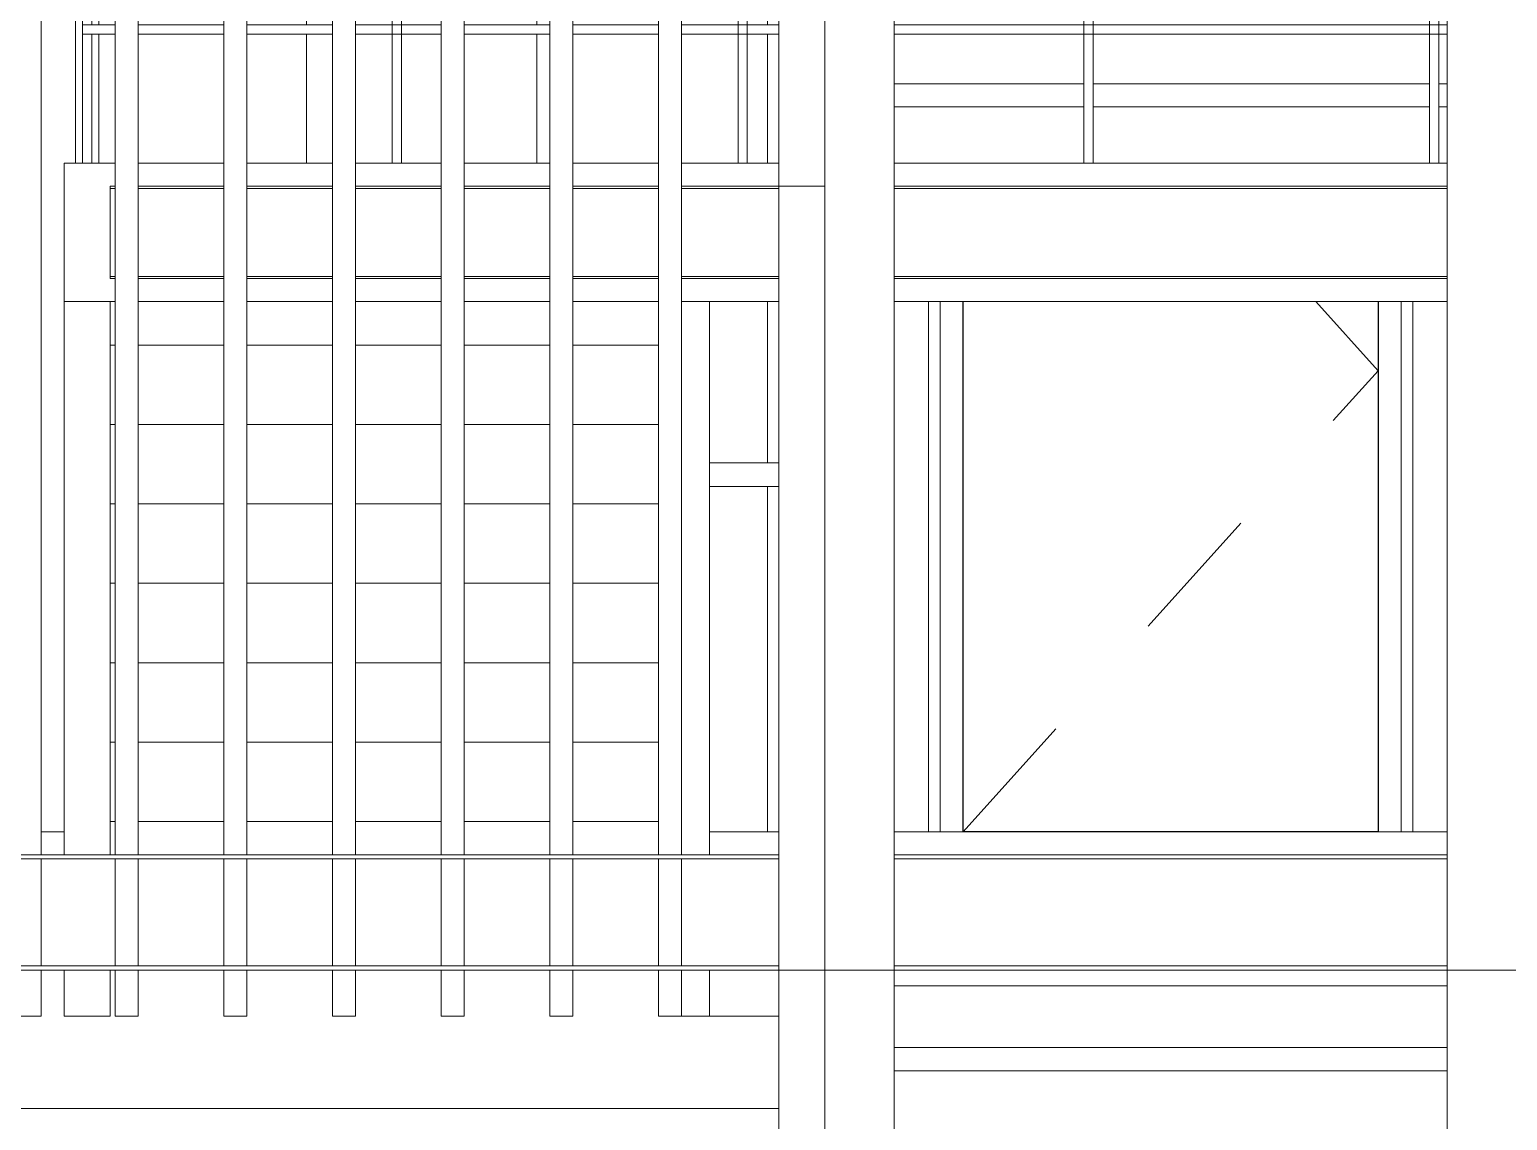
# Model space of a CAD drawing. Extents: x 692141 to 693595, y 1492301 to 1494225.
# Drawn here: x 692328.933 to 692332.138, y 1492379.987 to 1492382.353 of the extents above; entities that cross this region are included whole.
import ezdxf

# ---------------------------------------------------------------- set-up
doc = ezdxf.new("R2010")
doc.units = 0
doc.header["$MEASUREMENT"] = 0
for name, pattern in [('Centre', [7937.5, 1587.5, -1190.625, 3968.75, -1190.625]), ('Dash 0_6 mm_6_', [600, 300, -300]), ('Grid Line', [5556.25, 3175, -793.75, 793.75, -793.75]), ('Hidden_2_', [3571.875, 2381.25, -1190.625])]:
    doc.linetypes.add(name, pattern=pattern)
for name, color, linetype, lineweight in [('A-COLS', 52, 'Continuous', 5), ('A-DOOR-FRAM', 31, 'Continuous', 5), ('A-FLOR', 192, 'Continuous', 5), ('A-FLOR-HRAL', 11, 'Continuous', 5), ('A-FLOR-LEVL', 8, 'Grid Line', 5), ('A-GLAZ-CWMG', 51, 'Continuous', 5), ('A-WALL-PATT', 111, 'Continuous', 5), ('S-BEAM', 12, 'Continuous', 5), ('S-STRS', 31, 'Continuous', 5)]:
    doc.layers.add(name, color=color, linetype=linetype, lineweight=lineweight)
doc.layers.add('A-DOOR', color=2, linetype='Continuous')

# ---------------------------------------------------------------- blocks, each defined once
blk = doc.blocks.new('Rectangular Mullion - 50 x 100mm-113344-500_ELEVATION 4')
at = {"layer": 'A-GLAZ-CWMG', "color": 7}
for p, q in [((71199.63631146731, 5750.000000001166), (71199.63631146731, 11900)), ((71199.63631146731, 5509.000000001183), (71199.63631146731, 5741.000000001177)), ((71199.63631146731, 5400.000000000934), (71199.63631146731, 5500.000000001193)), ((71199.63631146731, 5400.000000000934), (71149.63631146731, 5400.000000000934))]:
    blk.add_line(p, q, dxfattribs=at)
blk = doc.blocks.new('Rectangular Mullion - 50 x 100mm-113340-500_ELEVATION 4')
at = {"layer": 'A-GLAZ-CWMG', "color": 7}
for p, q in [((71360.35059739932, 11900), (71360.35059739932, 5750.000000001166)), ((71410.35059739932, 5750.000000001166), (71410.35059739932, 11900)), ((71360.35059739932, 5741.000000001177), (71360.35059739932, 5509.000000001183)), ((71410.35059739932, 5509.000000001183), (71410.35059739932, 5741.000000001177)), ((71360.35059739932, 5500.000000001193), (71360.35059739932, 5400.000000000934)), ((71410.35059739932, 5400.000000000934), (71410.35059739932, 5500.000000001193)), ((71410.35059739932, 5400.000000000934), (71360.35059739932, 5400.000000000934))]:
    blk.add_line(p, q, dxfattribs=at)
blk = doc.blocks.new('Railing - 20mm-41666-500_ELEVATION 4')
at = {"layer": 'A-FLOR-HRAL', "color": 7}
for p, q in [((74211.27810253554, 8099.200000000467), (74211.27810253554, 7250.000000000467)), ((74211.27810253554, 8099.200000000467), (74231.27810253554, 8099.200000000467)), ((74231.27810253554, 7250.000000000467), (74231.27810253554, 8099.200000000467)), ((74231.27810253554, 7250.000000000467), (74211.27810253554, 7250.000000000467))]:
    blk.add_line(p, q, dxfattribs=at)
blk = doc.blocks.new('Railing - 20mm-V101-500_ELEVATION 4')
at = {"layer": 'A-FLOR-HRAL', "color": 7}
for p, q in [((71289.63631149076, 8099.200000000467), (71309.63631149074, 8099.200000000467)), ((71289.63631149076, 7250.000000000467), (71289.63631149076, 8099.200000000467)), ((71309.63631149074, 7850.00000000047), (71309.63631149074, 8099.200000000467)), ((71309.63631149074, 7550.000000000489), (71309.63631149074, 7830.000000000459)), ((71309.63631149074, 7250.000000000467), (71309.63631149074, 7530.00000000048)), ((71309.63631149074, 7250.000000000467), (71289.63631149076, 7250.000000000467))]:
    blk.add_line(p, q, dxfattribs=at)
blk = doc.blocks.new('Railing - 20mm-46506-500_ELEVATION 4')
at = {"layer": 'A-FLOR-HRAL', "color": 7}
for p, q in [((71289.63631149076, 7250.000000000481), (71289.63631149076, 8056.24669203525)), ((71309.63631149076, 7850.000000000477), (71309.63631149076, 8056.24669203525)), ((71309.63631149076, 7550.000000000501), (71309.63631149076, 7830.000000000468)), ((71309.63631149076, 7250.000000000481), (71309.63631149076, 7530.000000000491))]:
    blk.add_line(p, q, dxfattribs=at)
blk = doc.blocks.new('Railing - 20mm-V102-500_ELEVATION 4')
at = {"layer": 'A-FLOR-HRAL', "color": 7}
for p, q in [((71289.63631149077, 7250.000000000448), (71289.63631149077, 7672.660833449508)), ((71309.63631149077, 7550.000000000467), (71309.63631149077, 7672.660833449508)), ((71309.63631149077, 7250.000000000448), (71309.63631149077, 7530.000000000457))]:
    blk.add_line(p, q, dxfattribs=at)
blk = doc.blocks.new('Railing - 20mm-V103-500_ELEVATION 4')
at = {"layer": 'A-FLOR-HRAL', "color": 7}
for p, q in [((71289.63631149077, 7250.000000000457), (71289.63631149077, 7289.074974863765)), ((71309.63631149077, 7250.000000000457), (71309.63631149077, 7289.074974863765))]:
    blk.add_line(p, q, dxfattribs=at)
blk = doc.blocks.new('Railing - Railing-38058-500_ELEVATION 4')
at = {"layer": 'A-FLOR-HRAL', "color": 7}
for p, q in [((71309.63631149076, 7850.000000000467), (71289.63631149076, 7850.000000000467)), ((71289.63631149076, 7830.000000000468), (71289.63631149076, 7850.000000000467)), ((71360.35059739927, 7850.000000000467), (71289.63631149076, 7850.000000000467)), ((71289.63631149076, 7845.014075446709), (71289.63631149076, 7826.401653642683)), ((71289.63631149076, 7845.01407544672), (71289.63631149076, 7830.000000000468)), ((71289.63631149074, 7830.000000000468), (71309.63631149074, 7830.000000000468)), ((71360.35059739927, 7830.000000000468), (71289.63631149076, 7830.000000000468)), ((71289.63631149076, 7826.401653642683), (71289.63631149077, 7250.000000000478)), ((71309.63631149076, 7826.401653642683), (71309.63631149076, 7550.000000000498)), ((71596.06488302648, 7850.000000000467), (71410.35059739927, 7850.000000000467)), ((71596.06488302648, 7830.000000000468), (71410.35059739927, 7830.000000000468)), ((71831.77916865371, 7850.000000000467), (71646.0648830265, 7850.000000000467)), ((71831.77916865371, 7830.000000000468), (71646.0648830265, 7830.000000000468)), ((72067.49345428088, 7850.000000000467), (71881.77916865371, 7850.000000000467)), ((72067.49345428088, 7830.000000000468), (71881.77916865371, 7830.000000000468)), ((72303.2077399081, 7850.000000000467), (72117.49345428088, 7850.000000000467)), ((72303.2077399081, 7830.000000000468), (72117.49345428088, 7830.000000000468)), ((72538.9220255353, 7850.000000000467), (72353.2077399081, 7850.000000000467)), ((72538.9220255353, 7830.000000000468), (72353.2077399081, 7830.000000000468)), ((72799.63631146729, 7850.000000000467), (72588.9220255353, 7850.000000000467)), ((72799.63631146729, 7830.000000000468), (72588.9220255353, 7830.000000000468)), ((74249.6363114907, 7850.000000000467), (73049.63631149069, 7850.000000000467)), ((74249.6363114907, 7830.000000000468), (73049.63631149069, 7830.000000000468)), ((71289.63631149076, 7550.000000000465), (71289.63631149076, 7526.401653642692)), ((71309.63631149076, 7550.000000000467), (71289.63631149076, 7550.000000000467)), ((71289.63631149076, 7550.000000000467), (71289.63631149076, 7530.000000000468)), ((71289.63631149076, 7530.000000000468), (71289.63631149076, 7550.000000000467)), ((71360.35059739927, 7550.000000000467), (71289.63631149076, 7550.000000000467)), ((71596.06488302648, 7550.000000000467), (71410.35059739927, 7550.000000000467)), ((71831.77916865371, 7550.000000000467), (71646.0648830265, 7550.000000000467)), ((72067.49345428088, 7550.000000000467), (71881.77916865371, 7550.000000000467)), ((72303.2077399081, 7550.000000000467), (72117.49345428088, 7550.000000000467)), ((72538.9220255353, 7550.000000000467), (72353.2077399081, 7550.000000000467)), ((72799.63631146729, 7550.000000000467), (72588.9220255353, 7550.000000000467)), ((74249.6363114907, 7550.000000000467), (73049.63631149069, 7550.000000000467)), ((71289.63631149074, 7530.000000000468), (71309.63631149074, 7530.000000000468)), ((71360.35059739927, 7530.000000000468), (71289.63631149076, 7530.000000000468)), ((71289.63631149076, 7526.401653642692), (71289.63631149076, 7250.000000000466)), ((71309.63631149076, 7530.000000000487), (71309.63631149077, 7250.000000000478)), ((71309.63631149076, 7526.401653642692), (71309.63631149076, 7250.000000000466)), ((71596.06488302648, 7530.000000000468), (71410.35059739927, 7530.000000000468)), ((71831.77916865371, 7530.000000000468), (71646.0648830265, 7530.000000000468)), ((72067.49345428088, 7530.000000000468), (71881.77916865371, 7530.000000000468)), ((72303.2077399081, 7530.000000000468), (72117.49345428088, 7530.000000000468)), ((72538.9220255353, 7530.000000000468), (72353.2077399081, 7530.000000000468)), ((72799.63631146729, 7530.000000000468), (72588.9220255353, 7530.000000000468)), ((74249.6363114907, 7530.000000000468), (73049.63631149069, 7530.000000000468))]:
    blk.add_line(p, q, dxfattribs=at)
for name, p in [('Railing - 20mm-V101-500_ELEVATION 4', (0, 0)), ('Railing - 20mm-V101-500_ELEVATION 4', (0, 0)), ('Railing - 20mm-41666-500_ELEVATION 4', (-2250.000000000008, 0)), ('Railing - 20mm-41666-500_ELEVATION 4', (-1500.000000000005, 0)), ('Railing - 20mm-41666-500_ELEVATION 4', (-750.0000000000027, 0)), ('Railing - 20mm-41666-500_ELEVATION 4', (0, 0)), ('Railing - 20mm-46506-500_ELEVATION 4', (0, 0)), ('Railing - 20mm-V102-500_ELEVATION 4', (0, 0)), ('Railing - 20mm-V103-500_ELEVATION 4', (0, 0))]:
    blk.add_blockref(name, p)
blk = doc.blocks.new('Top Rail Type - Top Rail_Internal_-41596-500_ELEVATION 4')
at = {"layer": 'A-FLOR-HRAL', "color": 7}
for p, q in [((71274.23631149076, 8150.000000000465), (71325.03631149075, 8150.000000000465)), ((71274.23631149075, 8099.200000000465), (71274.23631149075, 8150.000000000465)), ((71274.23631149075, 8150.000000000466), (71360.35059739929, 8150.000000000466)), ((71410.3505973993, 8150.000000000466), (71596.06488302651, 8150.000000000466)), ((71646.06488302651, 8150.000000000466), (71831.77916865372, 8150.000000000466)), ((71881.77916865372, 8150.000000000466), (72067.49345428089, 8150.000000000466)), ((72117.4934542809, 8150.000000000466), (72303.20773990812, 8150.000000000466)), ((72353.20773990812, 8150.000000000466), (72538.92202553531, 8150.000000000466)), ((72588.92202553531, 8150.000000000466), (72799.6363114673, 8150.000000000466)), ((73049.63631149071, 8150.000000000466), (74249.6363114907, 8150.000000000466)), ((71325.03631149077, 8099.200000000462), (71274.23631149076, 8099.200000000462)), ((71274.23631149076, 8099.200000000461), (71274.23631149076, 7250.000000000468)), ((71360.35059739929, 8099.200000000465), (71274.23631149075, 8099.200000000465)), ((71325.03631149077, 8099.200000000461), (71325.03631149077, 7850.000000000466)), ((71596.06488302651, 8099.200000000465), (71410.3505973993, 8099.200000000465)), ((71831.77916865372, 8099.200000000465), (71646.06488302651, 8099.200000000465)), ((72067.49345428089, 8099.200000000465), (71881.77916865372, 8099.200000000465)), ((72303.20773990812, 8099.200000000465), (72117.4934542809, 8099.200000000465)), ((72538.92202553531, 8099.200000000465), (72353.20773990812, 8099.200000000465)), ((72799.63631146729, 8099.200000000465), (72588.92202553531, 8099.200000000465)), ((74249.6363114907, 8099.200000000465), (73049.63631149071, 8099.200000000465)), ((71325.03631149077, 7830.000000000456), (71325.03631149077, 7550.000000000488)), ((71325.03631149077, 7530.000000000478), (71325.03631149077, 7250.000000000468))]:
    blk.add_line(p, q, dxfattribs=at)
blk = doc.blocks.new('Top Rail Type - Top Rail_Internal_-46840-500_ELEVATION 4')
at = {"layer": 'A-FLOR-HRAL', "color": 7}
for p, q in [((72649.63631149077, 6600.00000000094), (72799.63631146729, 6600.00000000094)), ((72649.63631149077, 6549.200000000937), (72799.63631146729, 6549.200000000937))]:
    blk.add_line(p, q, dxfattribs=at)
blk = doc.blocks.new('M_Rectangular Column - 150 x 150mm-114723-500_ELEVATION 4')
at = {"layer": 'A-COLS', "color": 7}
for p, q in [((74249.63631149074, 175.0000000000014), (74249.63631149074, 11800)), ((74399.63631149073, 11800), (74399.63631149073, 175.0000000000014))]:
    blk.add_line(p, q, dxfattribs=at)
blk = doc.blocks.new('Rectangular and Square Hollow Sections - TUBR200x100x4_5-113658-500_ELEVATION 4')
at = {"layer": 'S-BEAM', "color": 7}
for p, q in [((71349.63631149076, 7000.000000000928), (71349.63631149076, 7200.000000000928)), ((71349.63631149076, 7200.000000000928), (71360.3505973993, 7200.000000000928)), ((71410.35059739932, 7200.000000000928), (71596.06488302653, 7200.000000000928)), ((71646.06488302653, 7200.000000000928), (71831.77916865374, 7200.000000000928)), ((71881.77916865374, 7200.000000000928), (72067.4934542809, 7200.000000000928)), ((72117.49345428092, 7200.000000000928), (72303.20773990812, 7200.000000000928)), ((72353.20773990813, 7200.000000000928), (72538.92202553531, 7200.000000000928)), ((72588.92202553533, 7200.000000000928), (72899.63631149071, 7200.000000000928)), ((71349.63631149076, 7000.000000000928), (71360.3505973993, 7000.000000000928)), ((71410.35059739932, 7000.000000000928), (71596.06488302653, 7000.000000000928)), ((71646.06488302653, 7000.000000000928), (71831.77916865374, 7000.000000000928)), ((71881.77916865374, 7000.000000000928), (72067.4934542809, 7000.000000000928)), ((72117.49345428092, 7000.000000000928), (72303.20773990812, 7000.000000000928)), ((72353.20773990813, 7000.000000000928), (72538.92202553531, 7000.000000000928)), ((72588.92202553533, 7000.000000000928), (72799.6363114673, 7000.000000000928))]:
    blk.add_line(p, q, dxfattribs=at)
at = {"layer": 'S-BEAM', "color": 7, "linetype": 'Hidden_2_'}
for p, q in [((71360.3505973993, 7195.50000000093), (71349.63631149076, 7195.50000000093)), ((71596.06488302653, 7195.50000000093), (71410.35059739932, 7195.50000000093)), ((71831.77916865374, 7195.50000000093), (71646.06488302653, 7195.50000000093)), ((72067.4934542809, 7195.50000000093), (71881.77916865374, 7195.50000000093)), ((72303.20773990812, 7195.50000000093), (72117.49345428092, 7195.50000000093)), ((72538.92202553531, 7195.50000000093), (72353.20773990813, 7195.50000000093)), ((72799.6363114673, 7195.50000000093), (72588.92202553533, 7195.50000000093)), ((71360.3505973993, 7004.50000000093), (71349.63631149076, 7004.50000000093)), ((71596.06488302653, 7004.50000000093), (71410.35059739932, 7004.50000000093)), ((71831.77916865374, 7004.50000000093), (71646.06488302653, 7004.50000000093)), ((72067.4934542809, 7004.50000000093), (71881.77916865374, 7004.50000000093)), ((72303.20773990812, 7004.50000000093), (72117.49345428092, 7004.50000000093)), ((72538.92202553531, 7004.50000000093), (72353.20773990813, 7004.50000000093)), ((72799.6363114673, 7004.50000000093), (72588.92202553533, 7004.50000000093))]:
    blk.add_line(p, q, dxfattribs=at)
blk = doc.blocks.new('Rectangular and Square Hollow Sections - TUBR200x100x4_5-114166-500_ELEVATION 4')
at = {"layer": 'S-BEAM', "color": 7}
for p, q in [((73049.63631149073, 7200.000000000928), (74249.63631149076, 7200.000000000928)), ((74249.63631149076, 7200.000000000928), (74249.63631149076, 7000.000000000928)), ((73049.63631149073, 7000.000000000928), (74249.63631149076, 7000.000000000928))]:
    blk.add_line(p, q, dxfattribs=at)
at = {"layer": 'S-BEAM', "color": 7, "linetype": 'Hidden_2_'}
for p, q in [((73049.63631149073, 7195.50000000093), (74249.63631149076, 7195.50000000093)), ((73049.63631149073, 7004.50000000093), (74249.63631149076, 7004.50000000093))]:
    blk.add_line(p, q, dxfattribs=at)
blk = doc.blocks.new('Rectangular Mullion - 50 x 100mm-123456-500_ELEVATION 4')
at = {"layer": 'A-GLAZ-CWMG', "color": 7}
for p, q in [((72799.6363114673, 2400.00000000138), (72799.6363114673, 5650.000000000933)), ((72899.63631146729, 5650.000000000933), (72899.63631146729, 2400.00000000138)), ((72899.63631146729, 2400.00000000138), (72799.6363114673, 2400.00000000138))]:
    blk.add_line(p, q, dxfattribs=at)
blk = doc.blocks.new('Rectangular Mullion - 50 x 100mm-124837-500_ELEVATION 4')
at = {"layer": 'A-GLAZ-CWMG', "color": 7}
for p, q in [((72799.6363114673, 7200.000000001431), (72799.6363114673, 8500)), ((72899.63631146729, 8500), (72899.63631146729, 7200.000000001431))]:
    blk.add_line(p, q, dxfattribs=at)
blk = doc.blocks.new('Rectangular Mullion - 50 x 100mm-124842-500_ELEVATION 4')
at = {"layer": 'A-GLAZ-CWMG', "color": 7}
for p, q in [((72799.6363114673, 5650.000000000933), (72799.6363114673, 7200.000000001431)), ((72899.63631146729, 7200.000000001431), (72899.63631146729, 5650.000000000933))]:
    blk.add_line(p, q, dxfattribs=at)
blk = doc.blocks.new('HAVI-DC_R19_AR_110_RISER_rvt-2-500_ELEVATION 4')
at = {"layer": 'S-STRS', "color": 7}
for p, q in [((73049.63631149077, 7250.000000000467), (73049.63631149077, 7530.000000000489)), ((73049.63631149077, 7372.222222222638), (73049.63631149077, 7530.000000000471)), ((74249.63631149077, 7530.000000000489), (74249.63631149077, 7250.000000000467)), ((74249.63631149079, 7530.000000000471), (74249.63631149079, 7372.222222222638)), ((73049.63631149077, 7422.222222222638), (73461.2781025355, 7422.222222222638)), ((73049.63631149077, 7372.222222222639), (73049.63631149077, 7422.222222222638)), ((73481.27810253552, 7422.222222222638), (74211.27810253548, 7422.222222222638)), ((74231.27810253548, 7422.222222222638), (74249.63631149077, 7422.222222222638)), ((74249.63631149077, 7372.222222222639), (74249.63631149077, 7422.222222222638)), ((73049.63631149077, 7250.000000000465), (73049.63631149077, 7372.222222222639)), ((73461.2781025355, 7372.222222222639), (73049.63631149077, 7372.222222222639)), ((73461.2781025355, 7372.222222222639), (73049.63631149077, 7372.222222222639)), ((73049.63631149077, 7372.222222222638), (73461.27810253552, 7372.222222222638)), ((74211.27810253548, 7372.222222222639), (73481.27810253552, 7372.222222222639)), ((74211.27810253548, 7372.222222222639), (73481.27810253552, 7372.222222222639)), ((73481.27810253554, 7372.222222222638), (74211.27810253549, 7372.222222222638)), ((74249.63631149077, 7372.222222222639), (74231.27810253548, 7372.222222222639)), ((74249.63631149077, 7372.222222222639), (74231.27810253548, 7372.222222222639)), ((74231.27810253549, 7372.222222222638), (74249.63631149079, 7372.222222222638)), ((74249.63631149077, 7372.222222222639), (74249.63631149077, 7250.000000000465)), ((71249.63631149074, 7250.000000000467), (71360.35059739929, 7250.000000000467)), ((71249.63631149074, 7250.000000000467), (71249.63631149074, 6950.000000000467)), ((71249.63631149074, 7250.000000000467), (71349.63631149074, 7250.000000000467)), ((71249.63631149074, 6950.000000000467), (71249.63631149074, 7250.000000000467)), ((71249.63631149076, 7250.000000000467), (71349.63631149076, 7250.000000000467)), ((71249.63631149076, 6950.000000000468), (71249.63631149076, 7250.000000000467)), ((71349.63631149074, 7250.000000000467), (71360.35059739929, 7250.000000000467)), ((71410.35059739929, 7250.000000000467), (71596.0648830265, 7250.000000000467)), ((71410.35059739927, 7250.000000000467), (71596.0648830265, 7250.000000000467)), ((71646.0648830265, 7250.000000000467), (71831.77916865371, 7250.000000000467)), ((71646.0648830265, 7250.000000000467), (71831.77916865371, 7250.000000000467)), ((71881.77916865372, 7250.000000000467), (72067.49345428089, 7250.000000000467)), ((71881.77916865371, 7250.000000000467), (72067.49345428089, 7250.000000000467)), ((72117.49345428089, 7250.000000000467), (72303.2077399081, 7250.000000000467)), ((72117.49345428089, 7250.000000000467), (72303.2077399081, 7250.000000000467)), ((72353.20773990812, 7250.000000000467), (72538.9220255353, 7250.000000000467)), ((72353.2077399081, 7250.000000000467), (72538.9220255353, 7250.000000000467)), ((72588.92202553528, 7250.000000000467), (72649.63631149076, 7250.000000000467)), ((72588.92202553531, 7250.000000000467), (72799.6363114673, 7250.000000000467)), ((72588.92202553528, 7250.000000000467), (72799.63631146729, 7250.000000000467)), ((72588.92202553528, 7250.000000000467), (72649.63631149076, 7250.000000000467)), ((72588.9220255353, 7250.000000000467), (72799.63631146729, 7250.000000000467)), ((73049.63631149071, 7250.000000000467), (74249.63631149073, 7250.000000000467)), ((73049.6363114907, 7250.000000000467), (74249.63631149076, 7250.000000000467)), ((71360.35059739929, 6950.000000000467), (71249.63631149074, 6950.000000000467)), ((71349.63631149074, 6950.000000000467), (71249.63631149074, 6950.000000000467)), ((71249.63631149076, 5750.000000001149), (71249.63631149076, 6950.000000000468)), ((71349.63631149076, 6950.000000000468), (71249.63631149076, 6950.000000000468)), ((71349.63631149076, 6950.000000000468), (71349.63631149077, 5750.000000001149)), ((71349.63631149076, 6855.555555556127), (71349.63631149076, 6950.000000000446)), ((71596.0648830265, 6950.000000000467), (71410.35059739929, 6950.000000000467)), ((71831.77916865371, 6950.000000000467), (71646.0648830265, 6950.000000000467)), ((72067.49345428089, 6950.000000000467), (71881.77916865372, 6950.000000000467)), ((72303.2077399081, 6950.000000000467), (72117.49345428089, 6950.000000000467)), ((72538.9220255353, 6950.000000000467), (72353.20773990812, 6950.000000000467)), ((72649.63631149076, 6950.000000000467), (72588.92202553528, 6950.000000000467)), ((72799.6363114673, 6950.000000000467), (72588.92202553531, 6950.000000000467)), ((72588.92202553528, 6950.000000000467), (72799.63631146729, 6950.000000000467)), ((72649.63631149076, 6950.000000000468), (72588.92202553528, 6950.000000000468)), ((72649.63631149076, 6950.000000000468), (72649.63631149077, 5750.000000001149)), ((74249.63631149073, 6950.000000000467), (73049.63631149071, 6950.000000000467)), ((71349.63631149076, 6855.555555556127), (71349.63631149076, 6905.555555556126)), ((71349.63631149076, 6683.333333333956), (71349.63631149076, 6855.555555556127)), ((71360.35059739929, 6855.555555556127), (71349.63631149076, 6855.555555556127)), ((71360.35059739929, 6855.555555556127), (71349.63631149076, 6855.555555556127)), ((71360.35059739929, 6855.555555556127), (71349.63631149076, 6855.555555556127)), ((71596.0648830265, 6855.555555556127), (71410.35059739929, 6855.555555556127)), ((71596.0648830265, 6855.555555556127), (71410.35059739929, 6855.555555556127)), ((71596.0648830265, 6855.555555556127), (71410.35059739929, 6855.555555556127)), ((71831.77916865371, 6855.555555556127), (71646.0648830265, 6855.555555556127)), ((71831.77916865371, 6855.555555556127), (71646.0648830265, 6855.555555556127)), ((71831.77916865371, 6855.555555556127), (71646.0648830265, 6855.555555556127)), ((72067.49345428089, 6855.555555556127), (71881.77916865371, 6855.555555556127)), ((72067.49345428089, 6855.555555556127), (71881.77916865371, 6855.555555556127)), ((72067.49345428089, 6855.555555556127), (71881.77916865371, 6855.555555556127)), ((72303.20773990809, 6855.555555556127), (72117.49345428088, 6855.555555556127)), ((72303.20773990809, 6855.555555556127), (72117.49345428088, 6855.555555556127)), ((72303.20773990809, 6855.555555556127), (72117.49345428088, 6855.555555556127)), ((72538.92202553528, 6855.555555556127), (72353.2077399081, 6855.555555556127)), ((72538.92202553528, 6855.555555556127), (72353.2077399081, 6855.555555556127)), ((72538.92202553528, 6855.555555556127), (72353.2077399081, 6855.555555556127)), ((71349.63631149076, 6683.333333333956), (71349.63631149076, 6733.333333333955)), ((71349.63631149077, 6511.111111111785), (71349.63631149077, 6683.333333333956)), ((71360.3505973993, 6683.333333333956), (71349.63631149077, 6683.333333333956)), ((71360.35059739929, 6683.333333333956), (71349.63631149076, 6683.333333333956)), ((71360.35059739929, 6683.333333333956), (71349.63631149076, 6683.333333333956)), ((71596.06488302651, 6683.333333333956), (71410.3505973993, 6683.333333333956)), ((71596.0648830265, 6683.333333333956), (71410.35059739929, 6683.333333333956)), ((71596.0648830265, 6683.333333333956), (71410.35059739929, 6683.333333333956)), ((71831.77916865372, 6683.333333333956), (71646.06488302651, 6683.333333333956)), ((71831.77916865371, 6683.333333333956), (71646.0648830265, 6683.333333333956)), ((71831.77916865371, 6683.333333333956), (71646.0648830265, 6683.333333333956)), ((72067.49345428089, 6683.333333333956), (71881.77916865372, 6683.333333333956)), ((72067.49345428089, 6683.333333333956), (71881.77916865371, 6683.333333333956)), ((72067.49345428089, 6683.333333333956), (71881.77916865371, 6683.333333333956)), ((72303.2077399081, 6683.333333333956), (72117.49345428089, 6683.333333333956)), ((72303.20773990809, 6683.333333333956), (72117.49345428088, 6683.333333333956)), ((72303.20773990809, 6683.333333333956), (72117.49345428088, 6683.333333333956)), ((72538.9220255353, 6683.333333333956), (72353.2077399081, 6683.333333333956)), ((72538.92202553528, 6683.333333333956), (72353.2077399081, 6683.333333333956)), ((72538.92202553528, 6683.333333333956), (72353.2077399081, 6683.333333333956)), ((71349.63631149077, 6511.111111111785), (71349.63631149077, 6561.111111111784)), ((71349.63631149077, 6338.888888889614), (71349.63631149077, 6511.111111111785)), ((71360.35059739927, 6511.111111111785), (71349.63631149077, 6511.111111111785)), ((71360.3505973993, 6511.111111111785), (71349.63631149077, 6511.111111111785)), ((71360.3505973993, 6511.111111111785), (71349.63631149077, 6511.111111111785)), ((71596.0648830265, 6511.111111111785), (71410.35059739927, 6511.111111111785)), ((71596.06488302651, 6511.111111111785), (71410.3505973993, 6511.111111111785)), ((71596.06488302651, 6511.111111111785), (71410.3505973993, 6511.111111111785)), ((71831.77916865371, 6511.111111111785), (71646.0648830265, 6511.111111111785)), ((71831.77916865372, 6511.111111111785), (71646.06488302651, 6511.111111111785)), ((71831.77916865372, 6511.111111111785), (71646.06488302651, 6511.111111111785)), ((72067.49345428089, 6511.111111111785), (71881.77916865371, 6511.111111111785)), ((72067.49345428089, 6511.111111111785), (71881.77916865372, 6511.111111111785)), ((72067.49345428089, 6511.111111111785), (71881.77916865372, 6511.111111111785)), ((72303.2077399081, 6511.111111111785), (72117.49345428088, 6511.111111111785)), ((72303.2077399081, 6511.111111111785), (72117.49345428089, 6511.111111111785)), ((72303.2077399081, 6511.111111111785), (72117.49345428089, 6511.111111111785)), ((72538.9220255353, 6511.111111111785), (72353.2077399081, 6511.111111111785)), ((72538.9220255353, 6511.111111111785), (72353.2077399081, 6511.111111111785)), ((72538.9220255353, 6511.111111111785), (72353.2077399081, 6511.111111111785)), ((71349.63631149077, 6338.888888889616), (71349.63631149077, 6388.888888889616)), ((71349.63631149077, 6166.666666667445), (71349.63631149077, 6338.888888889616)), ((71360.35059739927, 6338.888888889616), (71349.63631149077, 6338.888888889616)), ((71360.35059739927, 6338.888888889616), (71349.63631149077, 6338.888888889616)), ((71360.35059739927, 6338.888888889614), (71349.63631149077, 6338.888888889614)), ((71596.0648830265, 6338.888888889616), (71410.35059739927, 6338.888888889616)), ((71596.0648830265, 6338.888888889616), (71410.35059739927, 6338.888888889616)), ((71596.0648830265, 6338.888888889614), (71410.35059739927, 6338.888888889614)), ((71831.77916865371, 6338.888888889616), (71646.0648830265, 6338.888888889616)), ((71831.77916865371, 6338.888888889616), (71646.0648830265, 6338.888888889616)), ((71831.77916865371, 6338.888888889614), (71646.0648830265, 6338.888888889614)), ((72067.49345428089, 6338.888888889616), (71881.77916865371, 6338.888888889616)), ((72067.49345428089, 6338.888888889616), (71881.77916865371, 6338.888888889616)), ((72067.49345428089, 6338.888888889614), (71881.77916865371, 6338.888888889614)), ((72303.2077399081, 6338.888888889616), (72117.49345428088, 6338.888888889616)), ((72303.2077399081, 6338.888888889616), (72117.49345428088, 6338.888888889616)), ((72303.2077399081, 6338.888888889614), (72117.49345428088, 6338.888888889614)), ((72538.9220255353, 6338.888888889616), (72353.2077399081, 6338.888888889616)), ((72538.9220255353, 6338.888888889616), (72353.2077399081, 6338.888888889616)), ((72538.9220255353, 6338.888888889614), (72353.2077399081, 6338.888888889614)), ((71349.63631149077, 6166.666666667445), (71349.63631149077, 6216.666666667445)), ((71349.63631149077, 5994.444444445275), (71349.63631149077, 6166.666666667445)), ((71360.35059739927, 6166.666666667445), (71349.63631149077, 6166.666666667445)), ((71360.35059739927, 6166.666666667445), (71349.63631149077, 6166.666666667445)), ((71360.35059739927, 6166.666666667445), (71349.63631149077, 6166.666666667445)), ((71596.0648830265, 6166.666666667445), (71410.35059739927, 6166.666666667445)), ((71596.0648830265, 6166.666666667445), (71410.35059739927, 6166.666666667445)), ((71596.0648830265, 6166.666666667445), (71410.35059739927, 6166.666666667445)), ((71831.77916865371, 6166.666666667445), (71646.0648830265, 6166.666666667445)), ((71831.77916865371, 6166.666666667445), (71646.0648830265, 6166.666666667445)), ((71831.77916865371, 6166.666666667445), (71646.0648830265, 6166.666666667445)), ((72067.49345428089, 6166.666666667445), (71881.77916865371, 6166.666666667445)), ((72067.49345428089, 6166.666666667445), (71881.77916865371, 6166.666666667445)), ((72067.49345428089, 6166.666666667445), (71881.77916865371, 6166.666666667445)), ((72303.2077399081, 6166.666666667445), (72117.49345428088, 6166.666666667445)), ((72303.2077399081, 6166.666666667445), (72117.49345428088, 6166.666666667445)), ((72303.2077399081, 6166.666666667445), (72117.49345428088, 6166.666666667445)), ((72538.9220255353, 6166.666666667445), (72353.2077399081, 6166.666666667445)), ((72538.9220255353, 6166.666666667445), (72353.2077399081, 6166.666666667445)), ((72538.9220255353, 6166.666666667445), (72353.2077399081, 6166.666666667445)), ((71349.63631149077, 5994.444444445275), (71349.63631149077, 6044.444444445275)), ((71349.63631149077, 5822.222222223104), (71349.63631149077, 5994.444444445275)), ((71360.35059739927, 5994.444444445275), (71349.63631149077, 5994.444444445275)), ((71360.35059739927, 5994.444444445275), (71349.63631149077, 5994.444444445275)), ((71360.35059739927, 5994.444444445275), (71349.63631149077, 5994.444444445275)), ((71596.0648830265, 5994.444444445275), (71410.35059739927, 5994.444444445275)), ((71596.0648830265, 5994.444444445275), (71410.35059739927, 5994.444444445275)), ((71596.0648830265, 5994.444444445275), (71410.35059739927, 5994.444444445275)), ((71831.77916865371, 5994.444444445275), (71646.0648830265, 5994.444444445275)), ((71831.77916865371, 5994.444444445275), (71646.0648830265, 5994.444444445275)), ((71831.77916865371, 5994.444444445275), (71646.0648830265, 5994.444444445275)), ((72067.49345428089, 5994.444444445275), (71881.77916865371, 5994.444444445275)), ((72067.49345428089, 5994.444444445275), (71881.77916865371, 5994.444444445275)), ((72067.49345428089, 5994.444444445275), (71881.77916865371, 5994.444444445275)), ((72303.2077399081, 5994.444444445275), (72117.49345428088, 5994.444444445275)), ((72303.2077399081, 5994.444444445275), (72117.49345428088, 5994.444444445275)), ((72303.2077399081, 5994.444444445275), (72117.49345428088, 5994.444444445275)), ((72538.9220255353, 5994.444444445275), (72353.2077399081, 5994.444444445275)), ((72538.9220255353, 5994.444444445275), (72353.2077399081, 5994.444444445275)), ((72538.9220255353, 5994.444444445275), (72353.2077399081, 5994.444444445275)), ((71349.63631149077, 5822.222222223104), (71349.63631149077, 5872.222222223104)), ((71349.63631149077, 5750.000000001141), (71349.63631149077, 5822.222222223104)), ((71360.35059739929, 5822.222222223104), (71349.63631149077, 5822.222222223104)), ((71360.35059739929, 5822.222222223104), (71349.63631149077, 5822.222222223104)), ((71360.35059739927, 5822.222222223104), (71349.63631149077, 5822.222222223104)), ((71596.0648830265, 5822.222222223104), (71410.35059739929, 5822.222222223104)), ((71596.0648830265, 5822.222222223104), (71410.35059739929, 5822.222222223104)), ((71596.0648830265, 5822.222222223104), (71410.35059739927, 5822.222222223104)), ((71831.77916865371, 5822.222222223104), (71646.0648830265, 5822.222222223104)), ((71831.77916865371, 5822.222222223104), (71646.0648830265, 5822.222222223104)), ((71831.77916865371, 5822.222222223104), (71646.0648830265, 5822.222222223104)), ((72067.49345428089, 5822.222222223104), (71881.77916865372, 5822.222222223104)), ((72067.49345428089, 5822.222222223104), (71881.77916865372, 5822.222222223104)), ((72067.49345428089, 5822.222222223104), (71881.77916865371, 5822.222222223104)), ((72303.2077399081, 5822.222222223104), (72117.49345428089, 5822.222222223104)), ((72303.2077399081, 5822.222222223104), (72117.49345428089, 5822.222222223104)), ((72303.2077399081, 5822.222222223104), (72117.49345428088, 5822.222222223104)), ((72538.9220255353, 5822.222222223104), (72353.20773990812, 5822.222222223104)), ((72538.9220255353, 5822.222222223104), (72353.20773990812, 5822.222222223104)), ((72538.9220255353, 5822.222222223104), (72353.2077399081, 5822.222222223104)), ((71249.63631149077, 5500.000000001161), (71249.63631149077, 5400.000000000934)), ((71349.63631149077, 5400.000000000934), (71349.63631149077, 5500.000000001161)), ((72649.63631149079, 5500.000000001161), (72649.63631149079, 5400.000000000934)), ((72649.63631149079, 5400.000000000934), (72649.63631149079, 5500.000000001161)), ((73049.63631149079, 5500.000000001161), (73049.63631149079, 5400.000000000934)), ((73049.63631149079, 5500.000000001161), (73049.63631149079, 5400.000000000934)), ((73049.63631149076, 3674.166666667259), (73049.63631149079, 5500.000000001175)), ((73049.63631149079, 5465.833333334237), (73049.63631149079, 5500.000000001159)), ((73049.63631149079, 5500.000000001152), (73049.63631149079, 5465.833333334237)), ((73049.63631149079, 5465.833333334237), (73049.63631149079, 5500.000000001152)), ((74249.63631149079, 5400.000000000934), (74249.63631149079, 5500.000000001161)), ((74249.63631149079, 5500.000000001174), (74249.63631149076, 3674.166666667259)), ((74249.63631149079, 5500.000000001159), (74249.63631149079, 5465.833333334237)), ((74249.63631149079, 5465.833333334237), (74249.63631149079, 5500.000000001152)), ((74249.63631149079, 5465.833333334237), (74249.63631149079, 5500.000000001152)), ((73049.63631149079, 5281.666666667538), (73049.63631149079, 5465.833333334236)), ((74249.63631149079, 5465.833333334237), (73049.63631149079, 5465.833333334237)), ((73049.63631149079, 5465.833333334237), (74249.63631149079, 5465.833333334237)), ((74249.63631149079, 5465.833333334237), (73049.63631149079, 5465.833333334237)), ((74249.63631149079, 5465.833333334236), (74249.63631149079, 5281.666666667538)), ((71249.63631149077, 5400.000000000934), (71349.63631149077, 5400.000000000934)), ((72649.63631149079, 5400.000000000934), (72549.63631149077, 5400.000000000934)), ((72549.63631149077, 5400.000000000934), (72649.63631149079, 5400.000000000934)), ((72799.63631146729, 5400.000000000934), (72649.63631149079, 5400.000000000934)), ((73049.63631149079, 5331.666666667538), (74249.63631149079, 5331.666666667538)), ((73049.63631149079, 5281.666666667538), (73049.63631149079, 5331.666666667538)), ((74249.63631149079, 5281.666666667538), (74249.63631149079, 5331.666666667538)), ((73049.63631149079, 5097.50000000084), (73049.63631149079, 5281.666666667538)), ((74249.63631149079, 5281.666666667538), (73049.63631149079, 5281.666666667538)), ((74249.63631149079, 5281.666666667538), (73049.63631149079, 5281.666666667538)), ((73049.63631149079, 5281.666666667538), (74249.63631149079, 5281.666666667538)), ((74249.63631149079, 5281.666666667538), (74249.63631149079, 5097.50000000084))]:
    blk.add_line(p, q, dxfattribs=at)
at = {"lineweight": 5}
for name, p in [('Rectangular Mullion - 50 x 100mm-113344-500_ELEVATION 4', (0, 0)), ('Rectangular Mullion - 50 x 100mm-113340-500_ELEVATION 4', (0, 0)), ('Rectangular Mullion - 50 x 100mm-113340-500_ELEVATION 4', (235.7142856272073, 0)), ('Rectangular Mullion - 50 x 100mm-113340-500_ELEVATION 4', (471.4285712544116, 0)), ('Rectangular Mullion - 50 x 100mm-113340-500_ELEVATION 4', (707.1428568815986, 0)), ('Rectangular Mullion - 50 x 100mm-113340-500_ELEVATION 4', (942.8571425088028, 0)), ('Rectangular Mullion - 50 x 100mm-113340-500_ELEVATION 4', (1178.571428136007, 0)), ('M_Rectangular Column - 150 x 150mm-114723-500_ELEVATION 4', (-1350.000000000005, 0)), ('M_Rectangular Column - 150 x 150mm-114723-500_ELEVATION 4', (0, 0)), ('Rectangular Mullion - 50 x 100mm-124837-500_ELEVATION 4', (0, 0)), ('Top Rail Type - Top Rail_Internal_-41596-500_ELEVATION 4', (0, 0)), ('Railing - Railing-38058-500_ELEVATION 4', (0, 0)), ('Rectangular and Square Hollow Sections - TUBR200x100x4_5-113658-500_ELEVATION 4', (0, 0)), ('Rectangular Mullion - 50 x 100mm-124842-500_ELEVATION 4', (0, 0)), ('Rectangular and Square Hollow Sections - TUBR200x100x4_5-114166-500_ELEVATION 4', (0, 0)), ('Top Rail Type - Top Rail_Internal_-46840-500_ELEVATION 4', (0, 0)), ('Rectangular Mullion - 50 x 100mm-123456-500_ELEVATION 4', (0, 0))]:
    blk.add_blockref(name, p, dxfattribs=at)
blk = doc.blocks.new('Door_Swing_Single Flush Panel - 900 x 2000mm_SD-V105-500_ELEVATION 4')
at = {"layer": 'A-DOOR', "color": 7}
for p, q in [((73199.6363114908, 5800.000000000934), (73199.6363114908, 6950.00000000046)), ((74099.6363114908, 6950.00000000046), (74099.6363114908, 5800.000000000934)), ((74099.6363114908, 5800.000000000934), (73199.6363114908, 5800.000000000934))]:
    blk.add_line(p, q, dxfattribs=at)
at = {"layer": 'A-DOOR', "color": 47, "linetype": 'Dash 0_6 mm_6_'}
for p in [(73964.63631149125, 6950.000000000437), (73199.6363114908, 5800.000000000934)]:
    blk.add_line(p, (74099.6363114908, 6800.000000000934), dxfattribs=at)
at = {"layer": 'A-DOOR-FRAM', "color": 7}
for p, q in [((73149.6363114908, 5800.000000000934), (73149.6363114908, 6950.000000000459)), ((73199.6363114908, 6950.000000000456), (73199.6363114908, 5800.000000000934)), ((74099.6363114908, 5800.000000000934), (74099.6363114908, 6950.000000000456)), ((74149.6363114908, 6950.000000000459), (74149.6363114908, 5800.000000000934)), ((73199.6363114908, 5800.000000000934), (73149.6363114908, 5800.000000000934)), ((74149.6363114908, 5800.000000000934), (74099.6363114908, 5800.000000000934))]:
    blk.add_line(p, q, dxfattribs=at)
blk = doc.blocks.new('HAVI-DC_R19_AR_102_MEZZANINE FLOOR_rvt-2-500_ELEVATION 4')
at = {"layer": 'A-FLOR', "color": 7}
for p, q in [((71199.63631146729, 5800), (71249.63631149076, 5800)), ((72649.63631149077, 5800), (72799.63631146727, 5800)), ((73049.63631149069, 5800), (74249.6363114907, 5800)), ((71249.63631149076, 5750.000000000001), (71199.63631146729, 5750.000000000001)), ((72799.63631146727, 5750.000000000001), (72649.63631149077, 5750.000000000001)), ((74249.6363114907, 5750.000000000001), (73049.63631149069, 5750.000000000001))]:
    blk.add_line(p, q, dxfattribs=at)
at = {"lineweight": 5}
blk.add_blockref('Door_Swing_Single Flush Panel - 900 x 2000mm_SD-V105-500_ELEVATION 4', (0, 0), dxfattribs=at)
blk = doc.blocks.new('HAVI-DC_R19_AR_120_STRUCTURE_rvt-2-500_ELEVATION 4')
at = {"layer": 'S-BEAM'}
h = blk.add_hatch(dxfattribs=at)
h.set_pattern_fill('FP_109', color=256, style=0, pattern_type=2)
h.set_pattern_definition([(0, (212730.054, 1200), (4064, 1016), [167.64, -2880.36, 167.64, -2880.36, -16256]), (0, (212730.054, 1200), (4064, 1016), [-6096, 167.64, -5928.36, 167.64, -2880.36, -7112]), (0, (212730.054, 1200), (4064, 1016), [-15240, 167.64, -1864.36, 167.64, -4912.36]), (120, (214254.054, 1708), (-2911.881810244989, 3011.527240979959), [167.64, -2880.36, 167.64, -2880.36, -16256]), (120, (214254.054, 1708), (-2911.881810244989, 3011.527240979959), [-6095.999999999999, 167.64, -5928.359999999999, 167.64, -2880.36, -7111.999999999999]), (120, (214254.054, 1708), (-2911.881810244989, 3011.527240979959), [-15240, 167.64, -1864.36, 167.64, -4912.359999999999]), (240, (214762.054, 3740), (-1152.118189755009, -4027.527240979959), [167.64, -2880.36, 167.64, -2880.36, -16256]), (240, (214762.054, 3740), (-1152.118189755009, -4027.527240979959), [-6096, 167.64, -5928.36, 167.64, -2880.36, -7112]), (240, (214762.054, 3740), (-1152.118189755009, -4027.527240979959), [-15240, 167.64, -1864.36, 167.64, -4912.36])])
h.paths.add_polyline_path([(71881.77916865356, 5200.000000000931), (72799.63631146715, 5200.000000000931), (72799.63631146715, 5400.000000000956), (72538.92202553515, 5400.00000000092), (72538.92202553515, 5500.000000001175), (72353.20773990796, 5500.000000001175), (72353.20773990796, 5400.00000000092), (72303.20773990797, 5400.00000000092), (72303.20773990797, 5500.000000001175), (72117.49345428075, 5500.000000001175), (72117.49345428075, 5400.00000000092), (72067.49345428075, 5400.00000000092), (72067.49345428075, 5500.000000001175), (71881.77916865356, 5500.000000001175), (71881.77916865356, 5400.00000000092), (71831.77916865358, 5400.00000000092), (71831.77916865358, 5500.000000001175), (71646.06488302637, 5500.000000001175), (71646.06488302637, 5400.00000000092), (71596.06488302635, 5400.00000000092), (71596.06488302635, 5500.000000001175), (71410.35059739914, 5500.000000001175), (71410.35059739914, 5400.00000000092), (71360.35059739913, 5400.00000000092), (71360.35059739913, 5500.000000001175), (71349.63631149063, 5500.000000001175), (71349.63631149063, 5400.000000000956), (71249.63631149061, 5400.000000000956), (71249.63631149061, 5500.000000001175), (71199.63631146715, 5500.000000001175), (71199.63631146715, 5400.00000000092), (71149.63631146714, 5400.00000000092), (71149.63631146714, 5500.000000001175), (70699.63631146723, 5500.000000001175), (70699.63631146723, 5300.000000000008), (66649.7546187808, 5300.000000000008), (66649.7546187808, 5200.000000000931), (71840.18365712363, 5200.000000000931)], flags=0)
at = {"layer": 'S-BEAM', "color": 7}
for p, q in [((71199.6363114673, 5800.000000000933), (71249.63631149076, 5800.000000000933)), ((72649.63631149079, 5800.000000000933), (72799.63631146729, 5800.000000000933)), ((73049.6363114907, 5800.000000000933), (74249.63631149071, 5800.000000000933)), ((66649.75461878095, 5200.000000000933), (72799.63631146729, 5200.000000000933))]:
    blk.add_line(p, q, dxfattribs=at)
blk = doc.blocks.new('M_Rectangular Column - 300 x 500mm-1562755-500_ELEVATION 4')
at = {"layer": 'A-COLS'}
for p, q in [((74249.6363114721, 5800.000000000934), (74249.6363114721, 5750.000000001143)), ((74249.6363114721, 5500.000000001172), (74249.6363114721, 1400.000000001371))]:
    blk.add_line(p, q, dxfattribs=at)
blk = doc.blocks.new('H-Wide Flange Beams - H250x125x29_6-2029820-500_ELEVATION 4')
at = {"layer": 'S-BEAM', "color": 90, "lineweight": 9}
for p, q in [((70999.63631146733, 5750.000000001148), (72799.6363114673, 5750.000000001148)), ((70999.63631146733, 5741.000000001149), (72799.6363114673, 5741.000000001149)), ((71199.63631146731, 5741.000000001149), (71360.35059739929, 5741.000000001149)), ((71410.3505973993, 5741.000000001149), (71596.06488302651, 5741.000000001149)), ((71646.06488302651, 5741.000000001149), (71831.77916865372, 5741.000000001149)), ((71881.77916865372, 5741.000000001149), (72067.4934542809, 5741.000000001149)), ((72117.4934542809, 5741.000000001149), (72303.20773990812, 5741.000000001149)), ((72353.20773990812, 5741.000000001149), (72538.92202553531, 5741.000000001149)), ((72588.92202553531, 5741.000000001149), (72799.6363114673, 5741.000000001149)), ((73049.63631149071, 5750.000000001148), (74249.63631149073, 5750.000000001148)), ((73049.63631149071, 5741.000000001149), (74249.63631149073, 5741.000000001149)), ((73049.63631149071, 5741.000000001149), (74249.63631149073, 5741.000000001149)), ((62587.63631146718, 5509.000000001149), (72799.6363114673, 5509.000000001149)), ((62587.63631146718, 5500.000000001148), (72799.6363114673, 5500.000000001148)), ((71199.63631146731, 5509.000000001149), (71360.35059739929, 5509.000000001149)), ((71410.3505973993, 5509.000000001149), (71596.06488302651, 5509.000000001149)), ((71646.06488302651, 5509.000000001149), (71831.77916865372, 5509.000000001149)), ((71881.77916865372, 5509.000000001149), (72067.4934542809, 5509.000000001149)), ((72117.4934542809, 5509.000000001149), (72303.20773990812, 5509.000000001149)), ((72353.20773990812, 5509.000000001149), (72538.92202553531, 5509.000000001149)), ((72588.92202553531, 5509.000000001149), (72799.6363114673, 5509.000000001149)), ((73049.63631149071, 5509.000000001149), (74249.63631149073, 5509.000000001149)), ((73049.63631149071, 5509.000000001149), (74249.63631149073, 5509.000000001149)), ((73049.63631149071, 5500.000000001148), (74249.63631149073, 5500.000000001148))]:
    blk.add_line(p, q, dxfattribs=at)

msp = doc.modelspace()

# ---------------------------------------------------------------- hatches: boundary and pattern name
at = {"layer": 'A-WALL-PATT'}
h = msp.add_hatch(dxfattribs=at)
h.set_pattern_fill('FP_42', color=8, scale=0.001, style=0, pattern_type=2)
h.set_pattern_definition([(90, (692332.5330524234, 1492380.613383746), (-0.5, 3.061616997868383e-17), [])])
h.paths.add_polyline_path([(692330.8080527348, 1492380.613383746), (692330.8830527348, 1492380.613383746), (692330.8830527348, 1492381.763383746), (692330.8080527348, 1492381.763383746), (692330.8080527348, 1492381.441289269)], flags=0)
h.paths.add_polyline_path([(692330.5580527348, 1492380.613383746), (692330.5580527348, 1492381.362583746), (692330.4080527348, 1492381.362583746), (692330.4080527348, 1492380.613383746)], flags=0)
h.paths.add_polyline_path([(692328.7580527348, 1492380.613383746), (692328.9080527348, 1492380.613383746), (692328.9080527348, 1492386.613383746), (692328.8580527348, 1492386.613383746), (692328.8580527348, 1492386.713383746), (692332.2580527348, 1492386.713383746), (692332.2637624132, 1492383.858681541), (692332.2924075564, 1492383.84892215), (692332.3122097175, 1492383.8325455), (692332.3322667609, 1492383.79791898), (692332.3391082893, 1492383.767801826), (692332.3407527348, 1492383.72332903), (692332.3407527348, 1492380.613383746), (692332.3580527348, 1492380.613383746), (692332.3580527348, 1492380.714860893), (692332.408052734, 1492380.714860893), (692332.408052734, 1492380.779860893), (692332.3580527348, 1492380.779860893), (692332.3580527348, 1492381.079860893), (692332.408052734, 1492381.079860893), (692332.408052734, 1492387.413383747), (692323.8580527348, 1492387.413383747), (692323.8580527348, 1492381.263760571), (692323.9773856339, 1492381.079860893), (692328.7580527348, 1492381.078383746), (692328.7580527348, 1492380.778383747), (692328.7080527348, 1492380.778383747), (692328.7080527348, 1492380.713383746), (692328.7580527348, 1492380.713383746)], flags=0)
h.paths.add_polyline_path([(692328.9580527348, 1492380.613383746), (692329.0080527348, 1492380.613383746), (692329.0080527348, 1492382.063383746), (692329.0326527348, 1492382.063383746), (692329.0326527348, 1492382.963383746), (692329.1187670208, 1492382.963383746), (692329.1187670208, 1492386.413383747), (692329.1080527349, 1492386.417883746), (692329.1080527349, 1492386.613383746), (692328.9580527348, 1492386.608883746), (692328.9580527348, 1492380.635605969)], flags=0)
h.paths.add_polyline_path([(692331.9330527348, 1492380.613383746), (692332.0080527348, 1492380.613383746), (692332.0080527348, 1492381.763383746), (692331.9330527348, 1492381.763383746), (692331.9330527348, 1492381.441289269)], flags=0)
h.paths.add_polyline_path([(692330.5580527348, 1492381.413383747), (692330.5580527348, 1492381.763383746), (692330.4080527348, 1492381.763383746), (692330.4080527348, 1492381.413383747)], flags=0)
h.paths.add_polyline_path([(692330.2973384489, 1492382.063383746), (692330.2973384489, 1492382.343383746), (692330.1116241632, 1492382.343383746), (692330.1116241632, 1492382.063383746), (692330.1219103732, 1492382.063383746)], flags=0)
h.paths.add_polyline_path([(692329.640195592, 1492382.063383746), (692329.7196945259, 1492382.063383746), (692329.7196945259, 1492382.343383746), (692329.640195592, 1492382.343383746), (692329.640195592, 1492382.300699456)], flags=0)
h.paths.add_polyline_path([(692329.1687670207, 1492382.063383746), (692329.3544813064, 1492382.063383746), (692329.3544813064, 1492382.343383746), (692329.1687670207, 1492382.343383746), (692329.1687670207, 1492382.163129552)], flags=0)
h.paths.add_polyline_path([(692329.590195592, 1492382.063383746), (692329.590195592, 1492382.343383746), (692329.4044813063, 1492382.343383746), (692329.4044813063, 1492382.063383746)], flags=0)
h.paths.add_polyline_path([(692329.8259098777, 1492382.063383746), (692329.8259098777, 1492382.343383746), (692329.7396945258, 1492382.343383746), (692329.7396945258, 1492382.063383746)], flags=0)
h.paths.add_polyline_path([(692330.0616241633, 1492382.063383746), (692330.0616241633, 1492382.343383746), (692329.8759098776, 1492382.343383746), (692329.8759098776, 1492382.063383746)], flags=0)
h.paths.add_polyline_path([(692330.4696945259, 1492382.063383746), (692330.4696945259, 1492382.343383746), (692330.3473384489, 1492382.343383746), (692330.3473384489, 1492382.063383746), (692330.4080527348, 1492382.063383746)], flags=0)
h.paths.add_polyline_path([(692330.4896945258, 1492382.063383746), (692330.5580527348, 1492382.063383746), (692330.5580527348, 1492382.343383746), (692330.4896945258, 1492382.343383746)], flags=0)
h.paths.add_polyline_path([(692329.0834527349, 1492382.063383746), (692329.1187670208, 1492382.063383746), (692329.1187670208, 1492382.343383746), (692329.0834527349, 1492382.343383746), (692329.0834527349, 1492382.138233569)], flags=0)
h.paths.add_polyline_path([(692329.640195592, 1492382.363383746), (692329.7196945259, 1492382.363383746), (692329.7196945259, 1492382.643383747), (692329.640195592, 1492382.643383747)], flags=0)
h.paths.add_polyline_path([(692329.4044813063, 1492382.363383746), (692329.590195592, 1492382.363383746), (692329.590195592, 1492382.643383747), (692329.4044813063, 1492382.643383747)], flags=0)
h.paths.add_polyline_path([(692330.5580527348, 1492382.363383746), (692330.5580527348, 1492382.643383747), (692330.4896945258, 1492382.643383747), (692330.4896945258, 1492382.363383746)], flags=0)
h.paths.add_polyline_path([(692329.1687670207, 1492382.363383746), (692329.3544813064, 1492382.363383746), (692329.3544813064, 1492382.643383747), (692329.1687670207, 1492382.643383747)], flags=0)
h.paths.add_polyline_path([(692330.1116241632, 1492382.363383746), (692330.2973384489, 1492382.363383746), (692330.2973384489, 1492382.643383747), (692330.1116241632, 1492382.643383747), (692330.1116241632, 1492382.438269359)], flags=0)
h.paths.add_polyline_path([(692330.4696945259, 1492382.363383746), (692330.4696945259, 1492382.643383747), (692330.3473384489, 1492382.643383747), (692330.3473384489, 1492382.363383746)], flags=0)
h.paths.add_polyline_path([(692329.7396945258, 1492382.363383746), (692329.8259098777, 1492382.363383746), (692329.8259098777, 1492382.643383747), (692329.7396945258, 1492382.643383747)], flags=0)
h.paths.add_polyline_path([(692329.0834527349, 1492382.363383746), (692329.1187670208, 1492382.363383746), (692329.1187670208, 1492382.643383747), (692329.0834527349, 1492382.643383747)], flags=0)
h.paths.add_polyline_path([(692329.8759098776, 1492382.363383746), (692330.0616241633, 1492382.363383746), (692330.0616241633, 1492382.643383747), (692329.8759098776, 1492382.643383747), (692329.8759098776, 1492382.369484407)], flags=0)
h.paths.add_polyline_path([(692329.8259098777, 1492382.663383747), (692329.8259098777, 1492382.912583746), (692329.7396945258, 1492382.912583746), (692329.7396945258, 1492382.663383747)], flags=0)
h.paths.add_polyline_path([(692329.8759098776, 1492382.663383747), (692330.0616241633, 1492382.663383747), (692330.0616241633, 1492382.912583746), (692329.8759098776, 1492382.912583746)], flags=0)
h.paths.add_polyline_path([(692330.1116241632, 1492382.663383747), (692330.2973384489, 1492382.663383747), (692330.2973384489, 1492382.912583746), (692330.1116241632, 1492382.912583746)], flags=0)
h.paths.add_polyline_path([(692329.1187670208, 1492382.663383747), (692329.1187670208, 1492382.912583746), (692329.0834527349, 1492382.912583746), (692329.0834527349, 1492382.663383747)], flags=0)
h.paths.add_polyline_path([(692329.7196945259, 1492382.663383747), (692329.7196945259, 1492382.912583746), (692329.640195592, 1492382.912583746), (692329.640195592, 1492382.663383747)], flags=0)
h.paths.add_polyline_path([(692329.590195592, 1492382.663383747), (692329.590195592, 1492382.912583746), (692329.4044813063, 1492382.912583746), (692329.4044813063, 1492382.663383747)], flags=0)
h.paths.add_polyline_path([(692329.3544813064, 1492382.663383747), (692329.3544813064, 1492382.912583746), (692329.1687670207, 1492382.912583746), (692329.1687670207, 1492382.663383747)], flags=0)
h.paths.add_polyline_path([(692330.5580527348, 1492382.663383747), (692330.5580527348, 1492382.912583746), (692330.4896945258, 1492382.912583746), (692330.4896945258, 1492382.663383747)], flags=0)
h.paths.add_polyline_path([(692330.4696945259, 1492382.663383747), (692330.4696945259, 1492382.912583746), (692330.3473384489, 1492382.912583746), (692330.3473384489, 1492382.663383747)], flags=0)
h.paths.add_polyline_path([(692329.640195592, 1492382.963383746), (692329.8259098777, 1492382.963383746), (692329.8259098777, 1492386.413383747), (692329.640195592, 1492386.413383747), (692329.640195592, 1492383.164934331)], flags=0)
h.paths.add_polyline_path([(692330.3473384489, 1492382.963383746), (692330.5580527348, 1492382.963383746), (692330.5580527348, 1492386.413383747), (692330.3473384489, 1492386.413383747), (692330.3473384489, 1492383.313383746)], flags=0)
h.paths.add_polyline_path([(692329.1687670207, 1492382.963383746), (692329.3544813064, 1492382.963383746), (692329.3544813064, 1492386.413383747), (692329.1687670207, 1492386.413383747), (692329.1687670207, 1492384.61628156)], flags=0)
h.paths.add_polyline_path([(692329.4044813063, 1492382.963383746), (692329.590195592, 1492382.963383746), (692329.590195592, 1492386.413383747), (692329.4044813063, 1492386.413383747), (692329.4044813063, 1492383.060918063)], flags=0)
h.paths.add_polyline_path([(692330.1219103732, 1492382.963383746), (692330.2973384489, 1492382.963383746), (692330.2973384489, 1492386.413383747), (692330.1116241632, 1492386.413383747), (692330.1116241632, 1492382.963383746)], flags=0)
h.paths.add_polyline_path([(692330.0616241633, 1492382.963383746), (692330.0616241633, 1492386.413383747), (692329.8759098776, 1492386.413383747), (692329.8759098776, 1492382.963383746)], flags=0)
h.paths.add_polyline_path([(692331.9483753154, 1492383.613383746), (692332.0080527348, 1492383.613383746), (692332.0080527348, 1492386.413383747), (692330.8080527348, 1492386.413383747), (692330.8080527348, 1492383.613383746), (692331.9330527348, 1492383.613383746)], flags=0)
h.paths.add_polyline_path([(692331.1685309587, 1492383.713383746), (692330.8830527348, 1492383.713383746), (692330.8830527348, 1492385.763383746), (692331.9330527348, 1492385.763383746), (692331.9330527348, 1492383.713383746)], flags=0)

# ---------------------------------------------------------------- linework, layer by layer
at = {"layer": 'A-FLOR-LEVL', "linetype": 'Centre'}
msp.add_line((692278.3000830481, 1492380.313383746), (692547.7862502306, 1492380.313383746), dxfattribs=at)
at = {"layer": 'A-WALL-PATT', "color": 8}
for p, q in [((692330.8830527348, 1492380.613383746), (692330.8830527348, 1492381.763383746)), ((692331.9330527348, 1492381.763383746), (692331.9330527348, 1492380.613383746)), ((692328.9580527348, 1492380.613383746), (692329.0080527348, 1492380.613383746)), ((692330.4080527348, 1492380.613383746), (692330.5580527348, 1492380.613383746)), ((692330.8080527348, 1492380.613383746), (692330.8830527348, 1492380.613383746)), ((692331.9330527348, 1492380.613383746), (692332.0080527348, 1492380.613383746))]:
    msp.add_line(p, q, dxfattribs=at)

# ---------------------------------------------------------------- block references
at = {"layer": 'A-WALL-PATT', "color": 8, "xscale": 0.001, "yscale": 0.001, "zscale": 0.001}
for name in ['HAVI-DC_R19_AR_110_RISER_rvt-2-500_ELEVATION 4', 'HAVI-DC_R19_AR_120_STRUCTURE_rvt-2-500_ELEVATION 4', 'HAVI-DC_R19_AR_102_MEZZANINE FLOOR_rvt-2-500_ELEVATION 4', 'M_Rectangular Column - 300 x 500mm-1562755-500_ELEVATION 4', 'H-Wide Flange Beams - H250x125x29_6-2029820-500_ELEVATION 4']:
    msp.add_blockref(name, (692257.7584164233, 1492374.813383746), dxfattribs=at)

doc.saveas('drawing.dxf')
